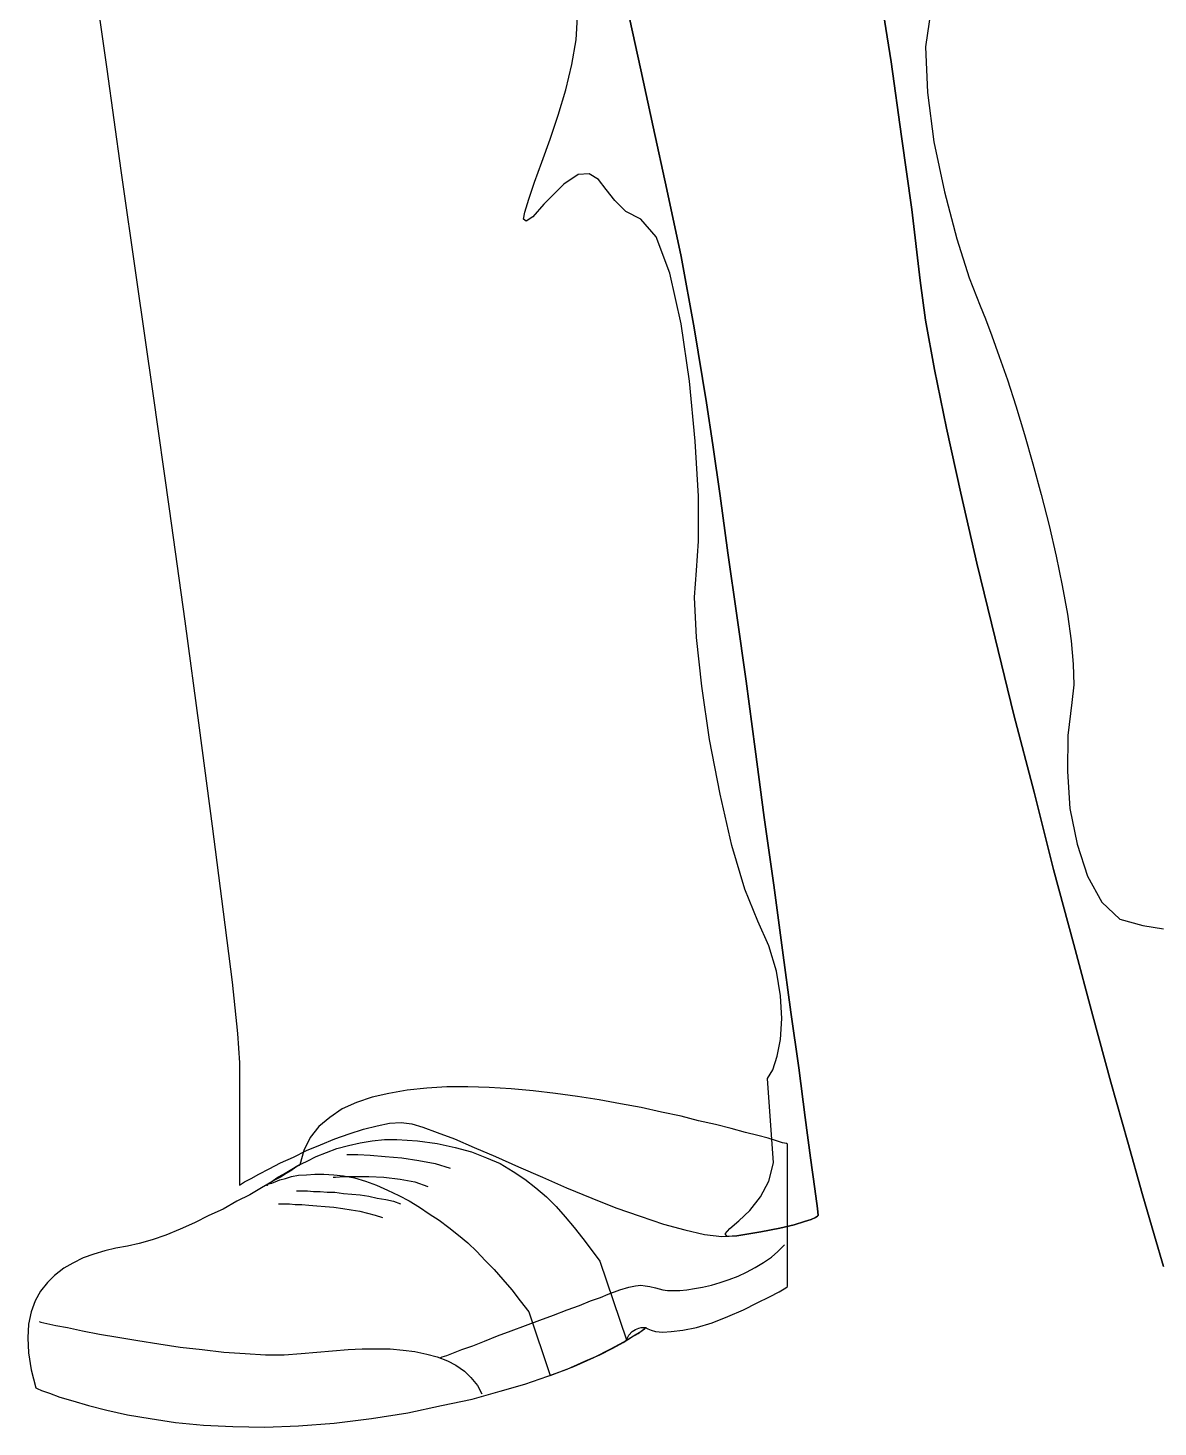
# Model space of a CAD drawing. Header units: millimetres. Extents: x -1620.99 to -1619.86, y 1846.27 to 1848.05.
# Drawn here: x -1620.6407 to -1620.2756, y 1846.2675 to 1846.7195 of the extents above; entities that cross this region are included whole.
import ezdxf

# ---------------------------------------------------------------- set-up
doc = ezdxf.new("R2010")
doc.units = ezdxf.units.MM
doc.header["$LTSCALE"] = 10
doc.layers.add('Humanos', color=2, linetype='Continuous')

msp = doc.modelspace()

# ---------------------------------------------------------------- linework, layer by layer
at = {"layer": 'Humanos'}
for points in [[(-1620.61944, 1846.73569), (-1620.61523, 1846.70627), (-1620.61061, 1846.67349), (-1620.60557, 1846.63819), (-1620.60031, 1846.60142), (-1620.59506, 1846.56422), (-1620.59002, 1846.52787), (-1620.5854, 1846.49341), (-1620.58119, 1846.46168), (-1620.57762, 1846.43394), (-1620.57468, 1846.41125), (-1620.573, 1846.39465), (-1620.57237, 1846.3852), (-1620.57237, 1846.34569), (-1620.57195, 1846.3459), (-1620.57069, 1846.34674), (-1620.56858, 1846.34779), (-1620.56607, 1846.34926), (-1620.5627, 1846.35094), (-1620.55913, 1846.35284), (-1620.55493, 1846.35472), (-1620.55073, 1846.35683), (-1620.54611, 1846.35872), (-1620.54148, 1846.36061), (-1620.53686, 1846.36229), (-1620.53224, 1846.36376), (-1620.52782, 1846.36481), (-1620.52383, 1846.36565), (-1620.52005, 1846.36586), (-1620.51668, 1846.36544), (-1620.51311, 1846.36439), (-1620.50849, 1846.36271), (-1620.50282, 1846.36061), (-1620.49651, 1846.35788), (-1620.48958, 1846.35494), (-1620.48222, 1846.35157), (-1620.47445, 1846.34821), (-1620.46668, 1846.34485), (-1620.45848, 1846.34149), (-1620.4507, 1846.33833), (-1620.44293, 1846.3356), (-1620.43537, 1846.33308), (-1620.42843, 1846.3312), (-1620.42214, 1846.32972), (-1620.41647, 1846.32909), (-1620.41163, 1846.3293), (-1620.40385, 1846.33056), (-1620.39776, 1846.33182), (-1620.39314, 1846.33287), (-1620.38978, 1846.33392), (-1620.38767, 1846.33455), (-1620.38621, 1846.33518), (-1620.38557, 1846.3356), (-1620.38536, 1846.33582), (-1620.38557, 1846.33812), (-1620.38641, 1846.34443), (-1620.38789, 1846.35452), (-1620.38956, 1846.36754), (-1620.39166, 1846.38352), (-1620.39419, 1846.40159), (-1620.39692, 1846.42155), (-1620.39965, 1846.44256), (-1620.4028, 1846.46441), (-1620.40575, 1846.48648), (-1620.40868, 1846.50854), (-1620.41163, 1846.52976), (-1620.41457, 1846.54993), (-1620.41709, 1846.56842), (-1620.4194, 1846.58481), (-1620.4215, 1846.59847), (-1620.42549, 1846.62264), (-1620.42969, 1846.64575), (-1620.43431, 1846.6674), (-1620.43873, 1846.68757), (-1620.44272, 1846.70606), (-1620.44629, 1846.72266)], [(-1620.61944, 1846.73569), (-1620.61523, 1846.70627), (-1620.61061, 1846.67349), (-1620.60557, 1846.63819), (-1620.60031, 1846.60142), (-1620.59506, 1846.56422), (-1620.59002, 1846.52787), (-1620.5854, 1846.49341), (-1620.58119, 1846.46168), (-1620.57762, 1846.43394), (-1620.57468, 1846.41125), (-1620.573, 1846.39465), (-1620.57237, 1846.3852), (-1620.57237, 1846.34569), (-1620.57195, 1846.3459), (-1620.57069, 1846.34674), (-1620.56858, 1846.34779), (-1620.56607, 1846.34926), (-1620.5627, 1846.35094), (-1620.55913, 1846.35284), (-1620.55493, 1846.35472), (-1620.55073, 1846.35683), (-1620.54611, 1846.35872), (-1620.54148, 1846.36061), (-1620.53686, 1846.36229), (-1620.53224, 1846.36376), (-1620.52782, 1846.36481), (-1620.52383, 1846.36565), (-1620.52005, 1846.36586), (-1620.51668, 1846.36544), (-1620.51311, 1846.36439), (-1620.50849, 1846.36271), (-1620.50282, 1846.36061), (-1620.49651, 1846.35788), (-1620.48958, 1846.35494), (-1620.48222, 1846.35157), (-1620.47445, 1846.34821), (-1620.46668, 1846.34485), (-1620.45848, 1846.34149), (-1620.4507, 1846.33833), (-1620.44293, 1846.3356), (-1620.43537, 1846.33308), (-1620.42843, 1846.3312), (-1620.42214, 1846.32972), (-1620.41647, 1846.32909), (-1620.41163, 1846.3293), (-1620.40385, 1846.33056), (-1620.39776, 1846.33182), (-1620.39314, 1846.33287), (-1620.38978, 1846.33392), (-1620.38767, 1846.33455), (-1620.38621, 1846.33518), (-1620.38557, 1846.3356), (-1620.38536, 1846.33582), (-1620.38557, 1846.33812), (-1620.38641, 1846.34443), (-1620.38789, 1846.35452), (-1620.38956, 1846.36754), (-1620.39166, 1846.38352), (-1620.39419, 1846.40159), (-1620.39692, 1846.42155), (-1620.39965, 1846.44256), (-1620.4028, 1846.46441), (-1620.40575, 1846.48648), (-1620.40868, 1846.50854), (-1620.41163, 1846.52976), (-1620.41457, 1846.54993), (-1620.41709, 1846.56842), (-1620.4194, 1846.58481), (-1620.4215, 1846.59847), (-1620.42549, 1846.62264), (-1620.42969, 1846.64575), (-1620.43431, 1846.6674), (-1620.43873, 1846.68757), (-1620.44272, 1846.70606), (-1620.44629, 1846.72266)], [(-1620.27378, 1846.31943), (-1620.27673, 1846.3293), (-1620.28072, 1846.34295), (-1620.28534, 1846.35956), (-1620.2908, 1846.37889), (-1620.29669, 1846.40032), (-1620.30278, 1846.42344), (-1620.3093, 1846.44761), (-1620.3156, 1846.4726), (-1620.32212, 1846.49761), (-1620.3282, 1846.52241), (-1620.33409, 1846.54658), (-1620.33934, 1846.56927), (-1620.34397, 1846.59028), (-1620.34775, 1846.60919), (-1620.35069, 1846.62516), (-1620.35238, 1846.63798), (-1620.35511, 1846.66088), (-1620.35846, 1846.68442), (-1620.36183, 1846.70858), (-1620.36561, 1846.73233)], [(-1620.36561, 1846.73233), (-1620.36183, 1846.70858), (-1620.35846, 1846.68442), (-1620.35511, 1846.66088), (-1620.35238, 1846.63798), (-1620.35069, 1846.62516), (-1620.34775, 1846.60919), (-1620.34397, 1846.59028), (-1620.33934, 1846.56927), (-1620.33409, 1846.54658), (-1620.3282, 1846.52241), (-1620.32212, 1846.49761), (-1620.3156, 1846.4726), (-1620.3093, 1846.44761), (-1620.30278, 1846.42344), (-1620.29669, 1846.40032), (-1620.2908, 1846.37889), (-1620.28534, 1846.35956), (-1620.28072, 1846.34295), (-1620.27673, 1846.3293), (-1620.27378, 1846.31943)], [(-1620.36561, 1846.73233), (-1620.36183, 1846.70858), (-1620.35846, 1846.68442), (-1620.35511, 1846.66088), (-1620.35238, 1846.63798), (-1620.35069, 1846.62516), (-1620.34775, 1846.60919), (-1620.34397, 1846.59028), (-1620.33934, 1846.56927), (-1620.33409, 1846.54658), (-1620.3282, 1846.52241), (-1620.32212, 1846.49761), (-1620.3156, 1846.4726), (-1620.3093, 1846.44761), (-1620.30278, 1846.42344), (-1620.29669, 1846.40032), (-1620.2908, 1846.37889), (-1620.28534, 1846.35956), (-1620.28072, 1846.34295), (-1620.27673, 1846.3293), (-1620.27378, 1846.31943)], [(-1620.34901, 1846.72518), (-1620.35069, 1846.71341), (-1620.35006, 1846.69871), (-1620.34796, 1846.68273), (-1620.34459, 1846.66656), (-1620.34061, 1846.65142), (-1620.33661, 1846.63882), (-1620.33304, 1846.62978), (-1620.33136, 1846.62558), (-1620.32925, 1846.62012), (-1620.32695, 1846.61339), (-1620.32422, 1846.60583), (-1620.32148, 1846.59742), (-1620.31875, 1846.58818), (-1620.31602, 1846.57872), (-1620.31329, 1846.56884), (-1620.31076, 1846.55876), (-1620.30846, 1846.54888), (-1620.30656, 1846.53943), (-1620.30488, 1846.53018), (-1620.30362, 1846.52157), (-1620.30299, 1846.514), (-1620.30278, 1846.50728), (-1620.30341, 1846.50161), (-1620.30467, 1846.49089), (-1620.30488, 1846.47934), (-1620.30404, 1846.46735), (-1620.30173, 1846.4558), (-1620.29837, 1846.4455), (-1620.29375, 1846.43709), (-1620.28787, 1846.43163), (-1620.28051, 1846.42953), (-1620.27378, 1846.42848)], [(-1620.44629, 1846.72266), (-1620.44272, 1846.70606), (-1620.43873, 1846.68757), (-1620.43431, 1846.6674), (-1620.42969, 1846.64575), (-1620.42549, 1846.62264), (-1620.4215, 1846.59847), (-1620.4194, 1846.58481), (-1620.41709, 1846.56842), (-1620.41457, 1846.54993), (-1620.41163, 1846.52976), (-1620.40868, 1846.50854), (-1620.40575, 1846.48648), (-1620.4028, 1846.46441), (-1620.39965, 1846.44256), (-1620.39692, 1846.42155), (-1620.39419, 1846.40159), (-1620.39166, 1846.38352), (-1620.38956, 1846.36754), (-1620.38789, 1846.35452), (-1620.38641, 1846.34443), (-1620.38557, 1846.33812), (-1620.38536, 1846.33582), (-1620.38557, 1846.3356), (-1620.38621, 1846.33518), (-1620.38767, 1846.33455), (-1620.38978, 1846.33392), (-1620.39314, 1846.33287), (-1620.39776, 1846.33182), (-1620.40385, 1846.33056), (-1620.41163, 1846.3293), (-1620.41478, 1846.32909), (-1620.41541, 1846.32993), (-1620.41394, 1846.33161), (-1620.411, 1846.33413), (-1620.40743, 1846.3375), (-1620.40406, 1846.3419), (-1620.40133, 1846.34695), (-1620.39986, 1846.35284), (-1620.40175, 1846.38015), (-1620.40007, 1846.38288), (-1620.3986, 1846.3873), (-1620.39755, 1846.39276), (-1620.39713, 1846.39948), (-1620.39755, 1846.40684), (-1620.39881, 1846.41482), (-1620.40133, 1846.42302), (-1620.4049, 1846.431), (-1620.40911, 1846.4413), (-1620.41331, 1846.45538), (-1620.41709, 1846.47198), (-1620.42045, 1846.48963), (-1620.42297, 1846.50686), (-1620.42465, 1846.52262), (-1620.42528, 1846.53564), (-1620.42465, 1846.54426), (-1620.42402, 1846.55372), (-1620.42402, 1846.56822), (-1620.42507, 1846.58608), (-1620.42696, 1846.60541), (-1620.42969, 1846.6239), (-1620.43326, 1846.64029), (-1620.43768, 1846.65206), (-1620.44272, 1846.65773), (-1620.44755, 1846.66026), (-1620.45112, 1846.66383), (-1620.45386, 1846.6674), (-1620.45638, 1846.67055), (-1620.45932, 1846.67244), (-1620.46289, 1846.67223), (-1620.46751, 1846.66908), (-1620.47403, 1846.66256), (-1620.4776, 1846.65857), (-1620.4797, 1846.6571), (-1620.48055, 1846.65773), (-1620.48012, 1846.66004), (-1620.47886, 1846.66424), (-1620.47697, 1846.66971), (-1620.47466, 1846.67622), (-1620.47193, 1846.68358), (-1620.46941, 1846.69135), (-1620.46688, 1846.69954), (-1620.46499, 1846.70774), (-1620.46352, 1846.71573), (-1620.46311, 1846.72308)], [(-1620.55283, 1846.35221), (-1620.55325, 1846.35199), (-1620.55451, 1846.35115), (-1620.55619, 1846.3501), (-1620.55871, 1846.34864), (-1620.56186, 1846.34674), (-1620.56523, 1846.34485), (-1620.56901, 1846.34254), (-1620.57321, 1846.34044), (-1620.57762, 1846.33792), (-1620.58224, 1846.33582), (-1620.58687, 1846.3335), (-1620.59149, 1846.3314), (-1620.59611, 1846.32951), (-1620.60053, 1846.32804), (-1620.60473, 1846.32678), (-1620.60851, 1846.32594), (-1620.6123, 1846.32531), (-1620.61587, 1846.32446), (-1620.61944, 1846.32341), (-1620.6228, 1846.32216), (-1620.62616, 1846.32048), (-1620.62911, 1846.31879), (-1620.63204, 1846.31648), (-1620.63436, 1846.31417), (-1620.63667, 1846.31144), (-1620.63835, 1846.30829), (-1620.63961, 1846.30472), (-1620.64045, 1846.30072), (-1620.64066, 1846.29631), (-1620.64045, 1846.29148), (-1620.63961, 1846.28601), (-1620.63814, 1846.28013), (-1620.63772, 1846.27992), (-1620.63624, 1846.27929), (-1620.63373, 1846.27845), (-1620.63036, 1846.27719), (-1620.62616, 1846.27593), (-1620.62112, 1846.27446), (-1620.61523, 1846.27299), (-1620.60851, 1846.27151), (-1620.60116, 1846.27026), (-1620.59296, 1846.26899), (-1620.58392, 1846.26816), (-1620.57447, 1846.26773), (-1620.56418, 1846.26752), (-1620.55325, 1846.26794), (-1620.54169, 1846.26878), (-1620.52972, 1846.27026), (-1620.51795, 1846.27214), (-1620.50702, 1846.27446), (-1620.49714, 1846.27656), (-1620.4881, 1846.27908), (-1620.48012, 1846.28139), (-1620.47276, 1846.28391), (-1620.46646, 1846.28623), (-1620.46079, 1846.28875), (-1620.45596, 1846.29085), (-1620.45175, 1846.29295), (-1620.44839, 1846.29484), (-1620.44566, 1846.29652), (-1620.44356, 1846.29778), (-1620.44209, 1846.29883), (-1620.44125, 1846.29946), (-1620.44104, 1846.29967), (-1620.44083, 1846.29946), (-1620.44041, 1846.29925), (-1620.43936, 1846.29883), (-1620.43788, 1846.29841), (-1620.43558, 1846.2982), (-1620.43285, 1846.29841), (-1620.42906, 1846.29883), (-1620.42465, 1846.29967), (-1620.41962, 1846.30114), (-1620.41457, 1846.30324), (-1620.40953, 1846.30534), (-1620.40511, 1846.30766), (-1620.40113, 1846.30955), (-1620.39797, 1846.31123), (-1620.39587, 1846.31249), (-1620.39524, 1846.31291), (-1620.39524, 1846.35893), (-1620.39566, 1846.35914), (-1620.39692, 1846.35934), (-1620.39881, 1846.35998), (-1620.40154, 1846.36082), (-1620.4049, 1846.36166), (-1620.4089, 1846.36271), (-1620.41352, 1846.36397), (-1620.41857, 1846.36523), (-1620.42402, 1846.36649), (-1620.42969, 1846.36796), (-1620.436, 1846.36923), (-1620.44251, 1846.3707), (-1620.44924, 1846.37196), (-1620.45617, 1846.37322), (-1620.46311, 1846.37427), (-1620.47025, 1846.37532), (-1620.4774, 1846.37616), (-1620.48453, 1846.37678), (-1620.49168, 1846.37721), (-1620.49861, 1846.37742), (-1620.50534, 1846.37742), (-1620.51185, 1846.377), (-1620.51816, 1846.37637), (-1620.52404, 1846.37532), (-1620.5295, 1846.37406), (-1620.53455, 1846.37238), (-1620.53917, 1846.37028), (-1620.54316, 1846.36754), (-1620.54674, 1846.3646), (-1620.54946, 1846.36103), (-1620.55156, 1846.35683), (-1620.55283, 1846.35221)], [(-1620.44734, 1846.29568), (-1620.4465, 1846.29715), (-1620.44545, 1846.29841), (-1620.4444, 1846.29904), (-1620.44335, 1846.29946), (-1620.44251, 1846.29967), (-1620.44167, 1846.29967), (-1620.44125, 1846.29967), (-1620.44104, 1846.29967), (-1620.44083, 1846.29946), (-1620.44041, 1846.29925), (-1620.43936, 1846.29883), (-1620.43788, 1846.29841), (-1620.43558, 1846.2982), (-1620.43285, 1846.29841), (-1620.42906, 1846.29883), (-1620.42465, 1846.29967), (-1620.41962, 1846.30114), (-1620.41457, 1846.30324), (-1620.40953, 1846.30534), (-1620.40511, 1846.30766), (-1620.40113, 1846.30955), (-1620.39797, 1846.31123), (-1620.39587, 1846.31249), (-1620.39524, 1846.31291), (-1620.39524, 1846.35893), (-1620.39566, 1846.35914), (-1620.39692, 1846.35934), (-1620.39881, 1846.35998), (-1620.40154, 1846.36082), (-1620.4049, 1846.36166), (-1620.4089, 1846.36271), (-1620.41352, 1846.36397), (-1620.41857, 1846.36523), (-1620.42402, 1846.36649), (-1620.42969, 1846.36796), (-1620.436, 1846.36923), (-1620.44251, 1846.3707), (-1620.44924, 1846.37196), (-1620.45617, 1846.37322), (-1620.46311, 1846.37427), (-1620.47025, 1846.37532), (-1620.4774, 1846.37616), (-1620.48453, 1846.37678), (-1620.49168, 1846.37721), (-1620.49861, 1846.37742), (-1620.50534, 1846.37742), (-1620.51185, 1846.377), (-1620.51816, 1846.37637), (-1620.52404, 1846.37532), (-1620.5295, 1846.37406), (-1620.53455, 1846.37238), (-1620.53917, 1846.37028), (-1620.54316, 1846.36754), (-1620.54674, 1846.3646), (-1620.54946, 1846.36103), (-1620.55156, 1846.35683), (-1620.55283, 1846.35221), (-1620.55304, 1846.35199), (-1620.55367, 1846.35179), (-1620.55451, 1846.35115), (-1620.55577, 1846.35031), (-1620.55724, 1846.34947), (-1620.55913, 1846.34821), (-1620.56123, 1846.34716), (-1620.56355, 1846.34569), (-1620.56333, 1846.3459), (-1620.5627, 1846.34632), (-1620.56145, 1846.34716), (-1620.55997, 1846.34821), (-1620.55808, 1846.34926), (-1620.55598, 1846.35052), (-1620.55346, 1846.35199), (-1620.55051, 1846.35346), (-1620.54757, 1846.35494), (-1620.54421, 1846.35619), (-1620.54085, 1846.35746), (-1620.53707, 1846.35851), (-1620.53329, 1846.35934), (-1620.5295, 1846.35998), (-1620.52551, 1846.3604), (-1620.52152, 1846.3604), (-1620.51479, 1846.35998), (-1620.50849, 1846.35914), (-1620.50261, 1846.35788), (-1620.49735, 1846.35641), (-1620.49252, 1846.35452), (-1620.4881, 1846.35262), (-1620.4839, 1846.3501), (-1620.48012, 1846.34758), (-1620.47655, 1846.34485), (-1620.47319, 1846.3419), (-1620.47004, 1846.33875), (-1620.46709, 1846.3354), (-1620.46416, 1846.33203), (-1620.46142, 1846.32846), (-1620.45869, 1846.32489), (-1620.45596, 1846.32111), (-1620.44734, 1846.29568)], [(-1620.47193, 1846.28412), (-1620.46436, 1846.28706), (-1620.45785, 1846.29), (-1620.45239, 1846.29273), (-1620.44819, 1846.29505), (-1620.44503, 1846.29694), (-1620.44272, 1846.29841), (-1620.44146, 1846.29925), (-1620.44104, 1846.29967), (-1620.44083, 1846.29946), (-1620.44041, 1846.29925), (-1620.43936, 1846.29883), (-1620.43788, 1846.29841), (-1620.43558, 1846.2982), (-1620.43285, 1846.29841), (-1620.42906, 1846.29883), (-1620.42465, 1846.29967), (-1620.41962, 1846.30114), (-1620.41457, 1846.30324), (-1620.40953, 1846.30534), (-1620.40511, 1846.30766), (-1620.40113, 1846.30955), (-1620.39797, 1846.31123), (-1620.39587, 1846.31249), (-1620.39524, 1846.31291), (-1620.39524, 1846.35893), (-1620.39566, 1846.35914), (-1620.39692, 1846.35934), (-1620.39881, 1846.35998), (-1620.40154, 1846.36082), (-1620.4049, 1846.36166), (-1620.4089, 1846.36271), (-1620.41352, 1846.36397), (-1620.41857, 1846.36523), (-1620.42402, 1846.36649), (-1620.42969, 1846.36796), (-1620.436, 1846.36923), (-1620.44251, 1846.3707), (-1620.44924, 1846.37196), (-1620.45617, 1846.37322), (-1620.46311, 1846.37427), (-1620.47025, 1846.37532), (-1620.4774, 1846.37616), (-1620.48453, 1846.37678), (-1620.49168, 1846.37721), (-1620.49861, 1846.37742), (-1620.50534, 1846.37742), (-1620.51185, 1846.377), (-1620.51816, 1846.37637), (-1620.52404, 1846.37532), (-1620.5295, 1846.37406), (-1620.53455, 1846.37238), (-1620.53917, 1846.37028), (-1620.54316, 1846.36754), (-1620.54674, 1846.3646), (-1620.54946, 1846.36103), (-1620.55156, 1846.35683), (-1620.55283, 1846.35221), (-1620.55304, 1846.35199), (-1620.55367, 1846.35179), (-1620.55451, 1846.35115), (-1620.55577, 1846.35031), (-1620.55724, 1846.34947), (-1620.55913, 1846.34821), (-1620.56123, 1846.34716), (-1620.56355, 1846.34569), (-1620.56333, 1846.34569), (-1620.56291, 1846.34611), (-1620.56186, 1846.34632), (-1620.56081, 1846.34674), (-1620.55934, 1846.34737), (-1620.55745, 1846.34779), (-1620.55556, 1846.34842), (-1620.55325, 1846.34884), (-1620.55073, 1846.34905), (-1620.54799, 1846.34926), (-1620.54506, 1846.34926), (-1620.5419, 1846.34905), (-1620.53875, 1846.34864), (-1620.53517, 1846.348), (-1620.5316, 1846.34695), (-1620.52803, 1846.34569), (-1620.52446, 1846.34401), (-1620.52088, 1846.34233), (-1620.51753, 1846.34065), (-1620.51416, 1846.33855), (-1620.51101, 1846.33645), (-1620.50786, 1846.33435), (-1620.50471, 1846.33203), (-1620.50156, 1846.32951), (-1620.49861, 1846.32699), (-1620.49567, 1846.32426), (-1620.49294, 1846.32131), (-1620.49, 1846.31838), (-1620.48727, 1846.31522), (-1620.48432, 1846.31186), (-1620.4816, 1846.30829), (-1620.47886, 1846.30472), (-1620.47193, 1846.28412)], [(-1620.5377, 1846.35557), (-1620.53665, 1846.35557), (-1620.53412, 1846.35557), (-1620.53013, 1846.35536), (-1620.5253, 1846.35494), (-1620.51983, 1846.35452), (-1620.51438, 1846.35367), (-1620.50912, 1846.35262), (-1620.50429, 1846.35115)], [(-1620.54211, 1846.34821), (-1620.54127, 1846.34821), (-1620.53875, 1846.34842), (-1620.53517, 1846.34842), (-1620.53055, 1846.34842), (-1620.52572, 1846.34821), (-1620.52047, 1846.34758), (-1620.51563, 1846.34674), (-1620.51143, 1846.34527)], [(-1620.55388, 1846.3438), (-1620.55367, 1846.3438), (-1620.55283, 1846.3438), (-1620.55178, 1846.3438), (-1620.55031, 1846.3438), (-1620.54841, 1846.34359), (-1620.54631, 1846.34359), (-1620.544, 1846.34338), (-1620.54148, 1846.34338), (-1620.53875, 1846.34295), (-1620.53602, 1846.34275), (-1620.53329, 1846.34254), (-1620.53055, 1846.34212), (-1620.52782, 1846.34149), (-1620.52509, 1846.34107), (-1620.52257, 1846.34044), (-1620.52026, 1846.3396)], [(-1620.55976, 1846.3396), (-1620.55955, 1846.3396), (-1620.55871, 1846.3396), (-1620.55766, 1846.3396), (-1620.55619, 1846.3396), (-1620.5543, 1846.33939), (-1620.55219, 1846.33939), (-1620.54989, 1846.33918), (-1620.54736, 1846.33897), (-1620.54463, 1846.33875), (-1620.5419, 1846.33855), (-1620.53896, 1846.33812), (-1620.53622, 1846.3377), (-1620.5335, 1846.33728), (-1620.53097, 1846.33665), (-1620.52845, 1846.33602), (-1620.52614, 1846.33518)], [(-1620.50723, 1846.29), (-1620.50681, 1846.29022), (-1620.50534, 1846.29063), (-1620.50324, 1846.29148), (-1620.50051, 1846.29253), (-1620.49694, 1846.29379), (-1620.49315, 1846.29526), (-1620.48895, 1846.29694), (-1620.48453, 1846.29862), (-1620.47991, 1846.3003), (-1620.47529, 1846.30199), (-1620.47088, 1846.30367), (-1620.46646, 1846.30534), (-1620.46247, 1846.30682), (-1620.4589, 1846.30829), (-1620.45575, 1846.30934), (-1620.45322, 1846.31039), (-1620.44944, 1846.31186), (-1620.4465, 1846.3127), (-1620.4444, 1846.31312), (-1620.44272, 1846.31333), (-1620.44125, 1846.31312), (-1620.43978, 1846.31291), (-1620.43788, 1846.31249), (-1620.43558, 1846.31186), (-1620.4341, 1846.31165), (-1620.43221, 1846.31165), (-1620.43011, 1846.31165), (-1620.4278, 1846.31186), (-1620.42528, 1846.31228), (-1620.42276, 1846.3127), (-1620.41982, 1846.31333), (-1620.41709, 1846.31417), (-1620.41415, 1846.31522), (-1620.41121, 1846.31627), (-1620.40848, 1846.31753), (-1620.40575, 1846.31901), (-1620.40301, 1846.32068), (-1620.40049, 1846.32236), (-1620.39839, 1846.32426), (-1620.39629, 1846.32636)], [(-1620.63709, 1846.30157), (-1620.63646, 1846.30135), (-1620.63457, 1846.30093), (-1620.63162, 1846.3003), (-1620.62784, 1846.29967), (-1620.62301, 1846.29862), (-1620.61755, 1846.29757), (-1620.61166, 1846.29652), (-1620.60515, 1846.29547), (-1620.59843, 1846.29442), (-1620.59149, 1846.29337), (-1620.58435, 1846.29253), (-1620.57742, 1846.29168), (-1620.57048, 1846.29127), (-1620.56396, 1846.29085), (-1620.55787, 1846.29085), (-1620.55241, 1846.29127), (-1620.54736, 1846.29168), (-1620.54232, 1846.2921), (-1620.53727, 1846.29253), (-1620.53265, 1846.29273), (-1620.52803, 1846.29273), (-1620.52362, 1846.29273), (-1620.51942, 1846.29232), (-1620.51563, 1846.2919), (-1620.51185, 1846.29105), (-1620.50849, 1846.29022), (-1620.50513, 1846.28895), (-1620.50239, 1846.28748), (-1620.49966, 1846.2856), (-1620.49756, 1846.28349), (-1620.49546, 1846.28097), (-1620.49399, 1846.27824)]]:
    msp.add_lwpolyline(points, dxfattribs=at)

doc.saveas('drawing.dxf')
